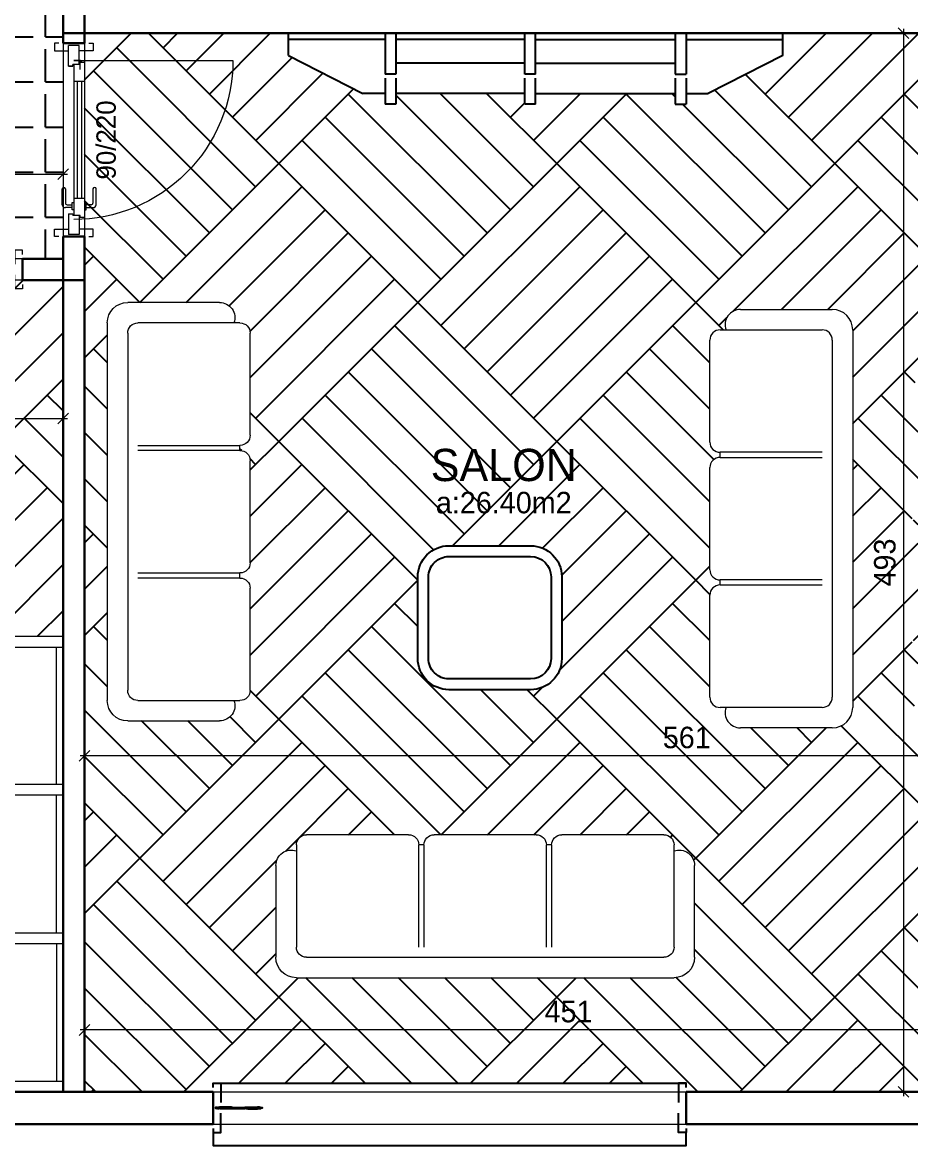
# Model space of a CAD drawing. Header units: centimetres. Extents: x 562865 to 1310255, y -148070 to 32737.
# Drawn here: x 618204 to 618617, y 17065 to 17588 of the extents above; entities that cross this region are included whole.
import ezdxf
from ezdxf.enums import TextEntityAlignment as Align

# ---------------------------------------------------------------- set-up
doc = ezdxf.new("R2010")
doc.units = ezdxf.units.CM
doc.header["$LTSCALE"] = 2.5
doc.layers.get('0').update_dxf_attribs({"color": 86})
for name, color, linetype in [('alan', 7, 'Continuous'), ('kapi-yazi', 7, 'Continuous'), ('mahal', 7, 'Continuous'), ('pencere', 7, 'Continuous'), ('tarama', 173, 'Continuous')]:
    doc.layers.add(name, color=color, linetype=linetype)
for name, color, linetype, lineweight in [('DUVAR', 4, 'Continuous', 30), ('duvar-kesim', 7, 'Continuous', 0), ('GÖRÜNÜŞLER', 96, 'Continuous', 25), ('iç ölçü', 106, 'Continuous', 18), ('kapi', 9, 'Continuous', 0)]:
    doc.layers.add(name, color=color, linetype=linetype, lineweight=lineweight)
doc.styles.add('PINAR', font='comic.ttf')
doc.dimstyles.new('TEMİZ ÖLÇÜ', dxfattribs={"dimtxt": 10, "dimasz": 5, "dimexe": 1.8, "dimexo": 0.625, "dimgap": 3, "dimtad": 1, "dimdec": 0, "dimrnd": 0.5, "dimzin": 1, "dimdsep": 46, "dimtxsty": 'PINAR', "dimblk": 'OBLIQUE', "dimcen": 0.9, "dimdle": 2, "dimclrd": 256, "dimclre": 256, "dimclrt": 7, "dimadec": 0, "dimazin": 0, "dimtfac": 1, "dimtdec": 0, "dimtofl": 0, "dimtmove": 2, "dimatfit": 2, "dimfxl": 10, "dimfxlon": 1, "dimlwd": -1, "dimlwe": -1, "dimarcsym": 0})
pattern_1 = [(135, (0, 0), (-129.315688, 1e-14), [91.44, -91.44]), (135, (10.78, 10.78), (-129.315688, 1e-14), [91.44, -91.44]), (135, (21.55, 21.55), (-129.315688, 1e-14), [91.44, -91.44]), (135, (32.33, 32.33), (-129.315688, 1e-14), [91.44, -91.44]), (135, (43.105, 43.105), (-129.315688, 1e-14), [91.44, -91.44]), (135, (53.88, 53.88), (-129.315688, 1e-14), [91.44, -91.44]), (135, (64.66, 64.66), (-129.315688, 1e-14), [91.44, -91.44]), (45, (-64.66, 64.66), (129.315688, -1e-14), [91.44, -91.44]), (45, (-75.43, 75.43), (129.315688, -1e-14), [91.44, -91.44]), (45, (-86.21, 86.21), (129.315688, -1e-14), [91.44, -91.44]), (45, (-96.99, 96.99), (129.315688, -1e-14), [91.44, -91.44]), (45, (-107.76, 107.76), (129.315688, -1e-14), [91.44, -91.44]), (45, (-118.54, 118.54), (129.315688, -1e-14), [91.44, -91.44]), (45, (-129.32, 129.32), (129.315688, -1e-14), [91.44, -91.44])]

# ---------------------------------------------------------------- blocks, each defined once
blk = doc.blocks.new('_Oblique')
at = {"color": 0, "linetype": 'ByBlock', "lineweight": -2}
blk.add_line((-0.5, -0.5), (0.5, 0.5), dxfattribs=at)
blk = doc.blocks.new('*D1253')
at = {"layer": 'Defpoints', "color": 0}
for p in [(618007.67, 17402.65), (618222.67, 17403.73), (618222.67, 17402.65)]:
    blk.add_point(p, dxfattribs=at)
at = {"layer": 'iç ölçü'}
for p, q in [((618005.67, 17403.73), (618224.67, 17403.73)), ((618007.67, 17403.28), (618007.67, 17405.53)), ((618222.67, 17403.28), (618222.67, 17405.53))]:
    blk.add_line(p, q, dxfattribs=at)
at = {"layer": 'iç ölçü', "linetype": 'ByBlock', "xscale": 5, "yscale": 5, "zscale": 5, "rotation": 180}
blk.add_blockref('_Oblique', (618007.67, 17403.73), dxfattribs=at)
at = {"layer": 'iç ölçü', "linetype": 'ByBlock', "xscale": 5, "yscale": 5, "zscale": 5}
blk.add_blockref('_Oblique', (618222.67, 17403.73), dxfattribs=at)
at = {"layer": 'iç ölçü', "color": 7, "insert": (618115.17, 17412.22), "char_height": 10, "attachment_point": 5, "style": 'PINAR'}
blk.add_mtext('215', dxfattribs=at)
blk = doc.blocks.new('fm-door1')
at = {"linetype": 'Continuous'}
for p, q in [((0, 25), (0, -25)), ((100, 25), (0, 25)), ((79.7, 31.8), (79.7, -0.3)), ((84, 27.6), (127.8, 27.6)), ((90, 50), (910, 50)), ((90, 50), (90, 30)), ((100, 30), (90, 30)), ((100, 30), (100, -5)), ((100, 30), (100, -5)), ((100, 0), (900, 0)), ((190, 50), (190, 0)), ((810, 50), (810, 0)), ((910, 30), (900, 30)), ((900, 30), (900, -5)), ((900, 25), (1000, 25)), ((910, 50), (910, 30)), ((1000, 25), (1000, -25)), ((110, -25), (0, -25)), ((100, -5), (110, -5)), ((110, -5), (100, -5)), ((110, -5), (110, -25)), ((110, -25), (110, -5)), ((890, -25), (890, -5)), ((890, -5), (900, -5)), ((890, -25), (1000, -25))]:
    blk.add_line(p, q, dxfattribs=at)
at = {"color": 8, "linetype": 'Continuous'}
for p, q in [((190, 35), (810, 35)), ((190, 15), (810, 15))]:
    blk.add_line(p, q, dxfattribs=at)
at = {"linetype": 'Continuous'}
for points in [[(857.6, 58.1), (857.6, 88.9, 0.414214), (842.4, 104.1), (758.6, 104.1, 1), (758.6, 88.9), (834.8, 88.9, -0.414214), (842.4, 81.3), (842.4, 58.1)], [(857.6, -8.1), (857.6, -38.9, -0.414214), (842.4, -54.1), (758.6, -54.1, -1), (758.6, -38.9), (834.8, -38.9, 0.414214), (842.4, -31.3), (842.4, -8.1)]]:
    blk.add_lwpolyline(points, format="xyb", dxfattribs=at)
for points in [[(869, 50), (869, 58.1), (831, 58.1), (831, 50)], [(869, 0), (869, -8.1), (831, -8.1), (831, 0)]]:
    blk.add_lwpolyline(points, dxfattribs=at)
blk.add_circle((84, 31.8), 4.26, dxfattribs=at)
blk = doc.blocks.new('*D1262')
at = {"layer": 'Defpoints', "color": 0}
for p in [(618007.67, 17536.61), (618222.67, 17533.32), (618222.67, 17517.41)]:
    blk.add_point(p, dxfattribs=at)
at = {"layer": 'iç ölçü'}
for p, q in [((618007.67, 17527.41), (618007.67, 17515.61)), ((618222.67, 17527.41), (618222.67, 17515.61)), ((618005.67, 17517.41), (618224.67, 17517.41))]:
    blk.add_line(p, q, dxfattribs=at)
at = {"layer": 'iç ölçü', "linetype": 'ByBlock', "xscale": 5, "yscale": 5, "zscale": 5, "rotation": 180}
blk.add_blockref('_Oblique', (618007.67, 17517.41), dxfattribs=at)
at = {"layer": 'iç ölçü', "linetype": 'ByBlock', "xscale": 5, "yscale": 5, "zscale": 5}
blk.add_blockref('_Oblique', (618222.67, 17517.41), dxfattribs=at)
at = {"layer": 'iç ölçü', "color": 7, "insert": (618115.17, 17525.89), "char_height": 10, "attachment_point": 5, "style": 'PINAR'}
blk.add_mtext('215', dxfattribs=at)
blk = doc.blocks.new('A$C355D1F9A')
for p, q in [((0, 0), (0, 212)), ((56, 212), (0, 212)), ((51, 212), (51, 0)), ((56, 176), (56, 212)), ((51, 207), (0, 207)), ((3, 143), (3, 207)), ((51, 176), (56, 176)), ((51, 174), (56, 174)), ((56, 141.5), (56, 174)), ((51, 143), (0, 143)), ((51, 141.5), (56, 141.5)), ((51, 138), (0, 138)), ((3, 138), (3, 74)), ((51, 139.5), (56, 139.5)), ((56, 139.5), (56, 107)), ((51, 107), (56, 107)), ((51, 105), (56, 105)), ((56, 105), (56, 72.5)), ((0, 74), (51, 74)), ((0, 69), (51, 69)), ((3, 69), (3, 5)), ((51, 72.5), (56, 72.5)), ((51, 70.5), (56, 70.5)), ((56, 70.5), (56, 38)), ((51, 38), (56, 38)), ((51, 36), (56, 36)), ((56, 36), (56, 0)), ((51, 5), (0, 5)), ((56, 0), (0, 0))]:
    blk.add_line(p, q)
blk = doc.blocks.new('*D1299')
at = {"layer": 'Defpoints', "color": 0}
for p in [(618552.73, 17583.01), (618577.32, 17090.3), (618613.63, 17090.3)]:
    blk.add_point(p, dxfattribs=at)
at = {"layer": 'iç ölçü'}
for p, q in [((618613.63, 17585.01), (618613.63, 17088.3)), ((618603.63, 17583.01), (618615.43, 17583.01)), ((618603.63, 17090.3), (618615.43, 17090.3))]:
    blk.add_line(p, q, dxfattribs=at)
at = {"layer": 'iç ölçü', "linetype": 'ByBlock', "xscale": 5, "yscale": 5, "zscale": 5}
for p, rotation in [((618613.63, 17583.01), 90), ((618613.63, 17090.3), 270)]:
    blk.add_blockref('_Oblique', p, dxfattribs=dict(at, rotation=rotation))
at = {"layer": 'iç ölçü', "color": 7, "insert": (618605.03, 17336.66), "char_height": 10, "attachment_point": 5, "rotation": 90, "style": 'PINAR'}
blk.add_mtext('493', dxfattribs=at)
blk = doc.blocks.new('*D1300')
at = {"layer": 'Defpoints', "color": 0}
for p in [(618792.99, 17315.69), (618232.67, 17272.39), (618232.67, 17246.64)]:
    blk.add_point(p, dxfattribs=at)
at = {"layer": 'iç ölçü'}
for p, q in [((618232.67, 17256.64), (618232.67, 17244.84)), ((618792.99, 17256.64), (618792.99, 17244.84)), ((618794.99, 17246.64), (618230.67, 17246.64))]:
    blk.add_line(p, q, dxfattribs=at)
at = {"layer": 'iç ölçü', "linetype": 'ByBlock', "xscale": 5, "yscale": 5, "zscale": 5, "rotation": 180}
blk.add_blockref('_Oblique', (618232.67, 17246.64), dxfattribs=at)
at = {"layer": 'iç ölçü', "linetype": 'ByBlock', "xscale": 5, "yscale": 5, "zscale": 5}
blk.add_blockref('_Oblique', (618792.99, 17246.64), dxfattribs=at)
at = {"layer": 'iç ölçü', "color": 7, "insert": (618512.83, 17255.16), "char_height": 10, "attachment_point": 5, "style": 'PINAR'}
blk.add_mtext('561', dxfattribs=at)
blk = doc.blocks.new('*D1302')
at = {"layer": 'Defpoints', "color": 0}
for p in [(618232.67, 17137.8), (618682.99, 17137.8), (618232.67, 17119.08)]:
    blk.add_point(p, dxfattribs=at)
at = {"layer": 'iç ölçü'}
for p, q in [((618232.67, 17129.08), (618232.67, 17117.28)), ((618682.99, 17129.08), (618682.99, 17117.28)), ((618684.99, 17119.08), (618230.67, 17119.08))]:
    blk.add_line(p, q, dxfattribs=at)
at = {"layer": 'iç ölçü', "linetype": 'ByBlock', "xscale": 5, "yscale": 5, "zscale": 5, "rotation": 180}
blk.add_blockref('_Oblique', (618232.67, 17119.08), dxfattribs=at)
at = {"layer": 'iç ölçü', "linetype": 'ByBlock', "xscale": 5, "yscale": 5, "zscale": 5}
blk.add_blockref('_Oblique', (618682.99, 17119.08), dxfattribs=at)
at = {"layer": 'iç ölçü', "color": 7, "insert": (618457.83, 17127.58), "char_height": 10, "attachment_point": 5, "style": 'PINAR'}
blk.add_mtext('451', dxfattribs=at)
blk = doc.blocks.new('A$C3A3D5CC0')
at = {"color": 33}
for p, q in [((9.5, 194.75), (52.25, 194.75)), ((0, 9.5), (0, 185.25)), ((52.25, 0), (9.5, 0))]:
    blk.add_line(p, q, dxfattribs=at)
for p, q in [((14.25, 185.25), (61.75, 185.25)), ((9.5, 14.25), (9.5, 180.5)), ((66.5, 180.5), (66.5, 133)), ((61.75, 128.25), (14.25, 128.25)), ((14.25, 125.87), (61.75, 125.87)), ((61.75, 128.25), (61.75, 125.87)), ((66.5, 121.12), (66.5, 73.62)), ((61.75, 68.87), (14.25, 68.87)), ((61.75, 68.87), (61.75, 66.5)), ((14.25, 66.5), (61.75, 66.5)), ((9.5, 14.25), (9.5, 61.75)), ((66.5, 61.75), (66.5, 14.25)), ((61.75, 9.5), (14.25, 9.5))]:
    blk.add_line(p, q)
for centre, radius, start, end in [((9.5, 185.25), 9.5, 90, 180), ((52.25, 187.62), 7.12, 340.5288, 90), ((9.5, 9.5), 9.5, 180, 270), ((52.25, 7.12), 7.12, 270, 19.4712)]:
    blk.add_arc(centre, radius, start, end, dxfattribs=at)
for centre, start, end in [((14.25, 180.5), 90, 180), ((61.75, 180.5), 360, 90), ((61.75, 133), 270, 0), ((61.75, 121.12), 360, 90), ((61.75, 73.62), 270, 0), ((61.75, 61.75), 360, 90), ((14.25, 14.25), 180, 270), ((61.75, 14.25), 270, 0)]:
    blk.add_arc(centre, 4.75, start, end)
blk = doc.blocks.new('fm-win3')
at = {"color": 8, "linetype": 'Continuous'}
for p, q in [((16.9, 0.3), (16.9, -0.9)), ((56, 0.3), (16.9, 0.3)), ((17.9, 0.3), (17.9, -0.9)), ((55, 0.3), (55, -0.9)), ((56, 0.3), (56, -0.9)), ((65.6, 1.4), (65.6, 0.2)), ((65.6, 1.4), (114.3, 1.4)), ((65.6, 0.2), (114.3, 0.2)), ((66.6, 1.4), (66.6, 0.2)), ((67.4, 3), (112.5, 3)), ((113.3, 1.4), (113.3, 0.2)), ((114.3, 1.4), (114.3, 0.2)), ((123.9, 0.3), (123.9, -0.9)), ((123.9, 0.3), (163.2, 0.3)), ((124.9, 0.3), (124.9, -0.9)), ((162.2, 0.3), (162.2, -0.9)), ((163.2, 0.3), (163.2, -0.9)), ((56, -0.9), (16.9, -0.9)), ((54.5, -3.3), (18.4, -3.3)), ((67.5, -1.8), (112.3, -1.8)), ((123.9, -0.9), (163.2, -0.9)), ((125.4, -3.3), (161.6, -3.3))]:
    blk.add_line(p, q, dxfattribs=at)
at = {"linetype": 'Continuous'}
for points in [[(7, -1.8), (0, -1.8), (0, 1.8), (7, 1.8)], [(11, 0.7), (11.3, 0.7), (11.3, 1), (11, 1), (11, 2), (12.2, 2), (12.2, 2.7), (12.8, 2.7), (12.9, 2), (13.2, 2), (13, 3), (5.6, 3), (5.4, 2), (5.8, 2), (5.9, 2.7), (6.4, 2.7), (6.4, 2), (7.7, 2), (7.7, 1), (7.4, 1), (7.4, 0.7), (7.7, 0.7), (7.7, 0.2), (7.4, 0.2), (7.4, -0.1), (7.7, -0.1), (7.7, -1.7), (7.4, -1.7), (7.4, -2), (11.3, -2), (11.3, -1.7), (11, -1.7), (11, -0.1), (11.3, -0.1), (11.3, 0.2), (11, 0.2)], [(16.1, -1.4), (16.4, -1.4), (16.4, -1.2), (16.1, -1.2), (16.1, 0.9), (16.9, 0.9), (16.9, 1.6), (17.4, 1.6), (17.5, 0.9), (17.9, 0.9), (17.7, 1.9), (12.8, 1.9), (12.8, 1.6), (12.9, 1.6), (12.9, 0.8), (12.1, 0.8), (12.1, -0.2), (13.1, -0.2), (13.1, -1.8), (12.1, -1.8), (12.1, -2.3), (10.5, -2.3), (10.5, -3.5), (16.4, -3.5), (16.4, -3.2), (16.1, -3.2)], [(56.8, -1.2), (56.8, 0.9), (56, 0.9), (56, 1.6), (55.4, 1.6), (55.3, 0.9), (55, 0.9), (55.2, 1.9), (60.1, 1.9), (60.1, 1.6), (60, 1.6), (60, 0.8), (60.8, 0.8), (60.8, -0.2), (59.8, -0.2), (59.8, -1.8), (60.8, -1.8), (60.8, -2.3), (62.4, -2.3), (62.4, -3.5), (56.5, -3.5), (56.5, -3.2), (56.8, -3.2), (56.8, -1.4), (56.5, -1.4), (56.5, -1.2)], [(62.1, -1.7), (62.1, -0.1), (61.8, -0.1), (61.8, 0.2), (62.1, 0.2), (62.1, 0.7), (61.8, 0.7), (61.8, 1), (62.1, 1), (62.1, 2), (60.8, 2), (60.8, 2.7), (60.2, 2.7), (60.1, 2), (59.8, 2), (60, 3), (67.1, 3), (67.3, 2), (67, 2), (66.9, 2.7), (66.3, 2.7), (66.3, 2), (65.1, 2), (65.1, 1), (65.4, 1), (65.4, 0.7), (65.1, 0.7), (65.1, 0.2), (65.4, 0.2), (65.4, -0.1), (65.1, -0.1), (65.1, -1.7), (65.4, -1.7), (65.4, -2), (61.8, -2), (61.8, -1.7)], [(118, 2), (119.2, 2), (119.2, 2.7), (119.8, 2.7), (119.9, 2), (120.2, 2), (120, 3), (112.8, 3), (112.6, 2), (112.9, 2), (113, 2.7), (113.5, 2.7), (113.5, 2), (114.7, 2), (114.7, 1), (114.4, 1), (114.4, 0.7), (114.7, 0.7), (114.7, 0.2), (114.4, 0.2), (114.4, -0.1), (114.7, -0.1), (114.7, -1.7), (114.4, -1.7), (114.4, -2), (118.3, -2), (118.3, -1.7), (118, -1.7), (118, -0.1), (118.3, -0.1), (118.3, 0.2), (118, 0.2), (118, 0.7), (118.3, 0.7), (118.3, 1), (118, 1)], [(123.1, -1.2), (123.1, 0.9), (123.9, 0.9), (123.9, 1.6), (124.4, 1.6), (124.5, 0.9), (124.9, 0.9), (124.7, 1.9), (119.8, 1.9), (119.8, 1.6), (119.9, 1.6), (119.9, 0.8), (119.1, 0.8), (119.1, -0.2), (120.1, -0.2), (120.1, -1.8), (119.1, -1.8), (119.1, -2.3), (117.5, -2.3), (117.5, -3.5), (123.4, -3.5), (123.4, -3.2), (123.1, -3.2), (123.1, -1.4), (123.4, -1.4), (123.4, -1.2)], [(164, -1.4), (163.7, -1.4), (163.7, -1.2), (164, -1.2), (164, 0.9), (163.1, 0.9), (163.1, 1.6), (162.6, 1.6), (162.5, 0.9), (162.2, 0.9), (162.4, 1.9), (167.3, 1.9), (167.3, 1.6), (167.2, 1.6), (167.2, 0.8), (168, 0.8), (168, -0.2), (167, -0.2), (167, -1.8), (168, -1.8), (168, -2.3), (169.5, -2.3), (169.5, -3.5), (163.7, -3.5), (163.7, -3.2), (164, -3.2)], [(169, 0.7), (168.7, 0.7), (168.7, 1), (169, 1), (169, 2), (167.8, 2), (167.8, 2.7), (167.2, 2.7), (167.1, 2), (166.8, 2), (167, 3), (174.4, 3), (174.6, 2), (174.2, 2), (174.1, 2.7), (173.6, 2.7), (173.6, 2), (172.3, 2), (172.3, 1), (172.6, 1), (172.6, 0.7), (172.3, 0.7), (172.3, 0.2), (172.6, 0.2), (172.6, -0.1), (172.3, -0.1), (172.3, -1.7), (172.6, -1.7), (172.6, -2), (168.7, -2), (168.7, -1.7), (169, -1.7), (169, -0.1), (168.7, -0.1), (168.7, 0.2), (169, 0.2)], [(173, -1.8), (180, -1.8), (180, 1.8), (173, 1.8)]]:
    blk.add_lwpolyline(points, close=True, dxfattribs=at)
at = {"color": 8, "linetype": 'Continuous'}
for points in [[(56.4, 1.9), (54.6, 3.7), (18.2, 3.7), (16.4, 1.9)], [(123.4, 1.9), (125.2, 3.7), (161.8, 3.7), (163.6, 1.9)]]:
    blk.add_lwpolyline(points, dxfattribs=at)
for points in [[(16.2, -2.4), (16.5, -2.4), (16.5, -3.3), (18.2, -3.3), (18.2, -1.6), (17.9, -1.6), (17.9, -2.1), (17.4, -2.1), (17.4, -1.6), (17.1, -1.6), (17.1, -2.1), (16.3, -2.1), (16.3, -1.6), (16.2, -1.6)], [(56.7, -2.4), (56.4, -2.4), (56.4, -3.3), (54.7, -3.3), (54.7, -1.6), (55, -1.6), (55, -2.1), (55.5, -2.1), (55.5, -1.6), (55.8, -1.6), (55.8, -2.1), (56.6, -2.1), (56.6, -1.6), (56.7, -1.6)], [(65.5, -1.4), (65.5, -1.8), (67.2, -1.8), (67.2, -0.4), (66.9, -0.4), (66.9, -0.9), (66.4, -0.9), (66.4, -0.4), (66.1, -0.4), (66.1, -1.1), (65.3, -1.1), (65.3, -0.4), (65.2, -0.4), (65.2, -1.4)], [(114.3, -1.4), (114.3, -1.8), (112.6, -1.8), (112.6, -0.4), (112.9, -0.4), (112.9, -0.9), (113.4, -0.9), (113.4, -0.4), (113.7, -0.4), (113.7, -1.1), (114.5, -1.1), (114.5, -0.4), (114.6, -0.4), (114.6, -1.4)], [(123.2, -2.4), (123.5, -2.4), (123.5, -3.3), (125.2, -3.3), (125.2, -1.6), (124.9, -1.6), (124.9, -2.1), (124.4, -2.1), (124.4, -1.6), (124.1, -1.6), (124.1, -2.1), (123.3, -2.1), (123.3, -1.6), (123.2, -1.6)], [(163.9, -2.4), (163.6, -2.4), (163.6, -3.3), (161.9, -3.3), (161.9, -1.6), (162.2, -1.6), (162.2, -2.1), (162.7, -2.1), (162.7, -1.6), (163, -1.6), (163, -2.1), (163.8, -2.1), (163.8, -1.6), (163.9, -1.6)]]:
    blk.add_lwpolyline(points, close=True, dxfattribs=at)
blk = doc.blocks.new('A$C632D768A')
at = {"color": 33}
for p, q in [((22.62, 230), (5, 195.38)), ((22.62, 230), (33, 230)), ((30, 185), (30, 230)), ((33, 180), (33, 230)), ((5, 185), (5, 195.38)), ((33, 50), (33, 185)), ((5, 115), (5, 180)), ((30, 115), (30, 180)), ((33, 115), (33, 110)), ((5, 110), (5, 50)), ((30, 110), (30, 50)), ((33, 50), (33, 0)), ((5, 45), (5, 34.62)), ((30, 45), (30, 0)), ((22.62, 0), (5, 34.62)), ((22.62, 0), (33, 0))]:
    blk.add_line(p, q, dxfattribs=at)
for p, q in [((12, 185), (0, 185)), ((0, 180), (0, 185)), ((33, 185), (14, 185)), ((14, 180), (14, 185)), ((12, 180), (0, 180)), ((33, 180), (14, 180)), ((19, 115), (19, 180)), ((0, 115), (12, 115)), ((0, 115), (0, 110)), ((14, 115), (33, 115)), ((14, 115), (14, 110)), ((0, 110), (12, 110)), ((14, 110), (33, 110)), ((19, 110), (19, 50)), ((0, 50), (0, 45)), ((12, 50), (0, 50)), ((14, 50), (14, 45)), ((33, 50), (14, 50)), ((12, 45), (0, 45)), ((33, 45), (14, 45))]:
    blk.add_line(p, q)

msp = doc.modelspace()

# ---------------------------------------------------------------- hatches: boundary and pattern name
at = {"layer": 'tarama'}
h = msp.add_hatch(dxfattribs=at)
h.set_pattern_fill('ANGLE,_O', color=256, scale=3)
h.set_pattern_definition([(0, (0, 0), (0, 20.955), [15.24, -5.715]), (90, (0, 0), (-20.955, 1e-15), [15.24, -5.715])])
h.paths.add_polyline_path([(618222.67, 17838.9), (618222.67, 18008.01), (618194.36, 18008.01), (618104.36, 18008.01), (618082.67, 18008.01), (618082.67, 17983.01), (618082.67, 17973.47), (618082.67, 17873.47), (618082.67, 17853.01), (618082.67, 17813.01), (618007.67, 17813.01), (618007.67, 17776.16), (618007.67, 17696.16), (618007.67, 17588.01), (618007.67, 17574.57), (618007.67, 17484.57), (618007.67, 17478.01), (618113.77, 17478.01), (618203.77, 17478.01), (618222.67, 17478.01), (618222.67, 17488.32), (618222.67, 17578.32), (618222.67, 17748.9)])
h.paths.add_polyline_path([(618100.33, 17895.82), (618100.33, 17951.11), (618084.63, 17951.11), (618084.63, 17895.82)], flags=24)
h.paths.add_polyline_path([(618101.28, 17652.68), (618172.48, 17652.68), (618172.48, 17669.76), (618101.28, 17669.76)], flags=24)
h.paths.add_polyline_path([(618096.59, 17666.04), (618177.17, 17666.04), (618177.17, 17691.98), (618096.59, 17691.98)], flags=24)
h.paths.add_polyline_path([(618101.97, 17742.15), (618128.36, 17742.15), (618128.36, 17721.18), (618101.97, 17721.18)], flags=24)
h.paths.add_polyline_path([(618047.97, 17651.15), (618047.97, 17679.88), (618068.86, 17679.88), (618068.86, 17651.15)], flags=24)
h.paths.add_polyline_path([(618101.97, 17536.38), (618128.36, 17536.38), (618128.36, 17515.41), (618101.97, 17515.41)], flags=24)
h = msp.add_hatch(dxfattribs=at)
h.set_pattern_fill('AR-PARQ1,_O', color=1, scale=0.3, angle=45)
h.set_pattern_definition(pattern_1)
h.paths.add_polyline_path([(618788.99, 17510.65), (618792.99, 17510.65), (618792.99, 17514.15), (618792.99, 17583.01), (618557.49, 17583.01), (618557.49, 17572.63), (618522.87, 17555.01), (618512.49, 17555.01), (618512.49, 17550.01), (618507.49, 17550.01), (618507.49, 17555.01), (618442.49, 17555.01), (618442.49, 17550.01), (618437.49, 17550.01), (618437.49, 17555.01), (618377.49, 17555.01), (618377.49, 17550.01), (618372.49, 17550.01), (618372.49, 17555.01), (618362.1, 17555.01), (618327.49, 17572.63), (618327.49, 17583.01), (618232.67, 17583.01), (618232.67, 17578.32), (618232.67, 17488.32), (618232.67, 17090.3), (618292.54, 17090.3), (618296.04, 17090.3), (618296.04, 17094.3), (618509.04, 17094.3), (618509.04, 17090.3), (618512.54, 17090.3), (618682.99, 17090.3), (618682.99, 17097.84), (618682.99, 17177.84), (618682.99, 17200.3), (618792.99, 17200.3), (618792.99, 17294.15), (618792.99, 17297.65), (618788.99, 17297.65)])
h.paths.add_polyline_path([(618528.31, 17444.94), (618531.1, 17444.94, -0.517638), (618537.81, 17454.44), (618580.56, 17454.44, -0.414214), (618590.06, 17444.94), (618590.06, 17269.19, -0.414214), (618580.56, 17259.69), (618537.81, 17259.69, -0.517638), (618531.1, 17269.19), (618528.31, 17269.19, -0.414214), (618523.56, 17273.94), (618523.56, 17321.44, -0.414214), (618528.31, 17326.19), (618528.31, 17328.56, -0.414214), (618523.56, 17333.31), (618523.56, 17380.81, -0.414214), (618528.31, 17385.56), (618528.31, 17387.94, -0.414214), (618523.56, 17392.69), (618523.56, 17440.19, -0.414214)], flags=16)
h.paths.add_polyline_path([(618440.2, 17344.47, -0.415274), (618454.7, 17329.92), (618454.7, 17292.03, -0.415274), (618440.2, 17277.47), (618402.2, 17277.47, -0.414214), (618387.7, 17291.97), (618387.7, 17329.97, -0.414214), (618402.2, 17344.47)], flags=16)
h.paths.add_polyline_path([(618309.72, 17443.42), (618309.72, 17395.92, -0.414214), (618304.97, 17391.17), (618304.97, 17388.79, -0.414214), (618309.72, 17384.04), (618309.72, 17336.54, -0.414214), (618304.97, 17331.79), (618304.97, 17329.42, -0.414214), (618309.72, 17324.67), (618309.72, 17277.17, -0.414214), (618304.97, 17272.42), (618302.19, 17272.42, -0.517638), (618295.47, 17262.92), (618252.72, 17262.92, -0.414214), (618243.22, 17272.42), (618243.22, 17448.17, -0.414214), (618252.72, 17457.67), (618295.47, 17457.67, -0.517638), (618302.19, 17448.17), (618304.97, 17448.17, -0.414214)], flags=16)
h.paths.add_polyline_path([(618617.76, 17420.3), (618625.19, 17420.3), (618625.19, 17420.36), (618636.7, 17421.28), (618645.57, 17422.34), (618653.92, 17423.39), (618659.37, 17423.98), (618659.37, 17433.91), (618680.32, 17433.91), (618680.87, 17438.97), (618681.92, 17447.32), (618682.98, 17456.19), (618683.9, 17467.7), (618683.96, 17467.7), (618683.96, 17475.12), (618687.97, 17475.12), (618687.97, 17472.36), (618714.53, 17472.36), (618714.53, 17475.12), (618718.54, 17475.12), (618718.54, 17467.7), (618718.67, 17467.7), (618719.59, 17456.19), (618720.64, 17447.32), (618721.76, 17438.97), (618722.36, 17433.91), (618744.37, 17433.91), (618744.37, 17423.98), (618749.83, 17423.39), (618758.18, 17422.34), (618767.05, 17421.28), (618778.56, 17420.36), (618778.56, 17420.3), (618785.99, 17420.3), (618785.99, 17416.29), (618783.23, 17416.29), (618783.23, 17389.73), (618785.99, 17389.73), (618785.99, 17385.72), (618778.56, 17385.72), (618778.56, 17385.59), (618767.05, 17384.67), (618758.18, 17383.62), (618749.83, 17382.5), (618744.37, 17381.85), (618744.37, 17364.03), (618749.83, 17363.43), (618758.18, 17362.38), (618767.05, 17361.33), (618778.56, 17360.41), (618778.56, 17360.34), (618785.99, 17360.34), (618785.99, 17356.33), (618783.23, 17356.33), (618783.23, 17329.78), (618785.99, 17329.78), (618785.99, 17325.77), (618778.56, 17325.77), (618778.56, 17325.63), (618767.05, 17324.71), (618758.18, 17323.66), (618749.83, 17322.54), (618744.37, 17321.89), (618744.37, 17304.01), (618749.83, 17303.41), (618758.18, 17302.36), (618767.05, 17301.31), (618778.56, 17300.39), (618778.56, 17300.32), (618785.99, 17300.32), (618785.99, 17296.31), (618783.23, 17296.31), (618783.23, 17269.76), (618785.99, 17269.76), (618785.99, 17265.75), (618778.56, 17265.75), (618778.56, 17265.61), (618767.05, 17264.69), (618758.18, 17263.64), (618749.83, 17262.53), (618744.37, 17261.88), (618744.37, 17253.91), (618722.36, 17253.91), (618721.76, 17248.85), (618720.64, 17240.5), (618719.59, 17231.63), (618718.67, 17220.12), (618718.54, 17220.12), (618718.54, 17212.7), (618714.53, 17212.7), (618714.53, 17215.46), (618687.97, 17215.46), (618687.97, 17212.7), (618683.96, 17212.7), (618683.96, 17220.12), (618683.9, 17220.12), (618682.98, 17231.63), (618681.92, 17240.5), (618680.87, 17248.85), (618680.32, 17253.91), (618659.37, 17253.91), (618659.37, 17261.88), (618653.92, 17262.53), (618645.57, 17263.64), (618636.7, 17264.69), (618625.19, 17265.61), (618625.19, 17265.75), (618617.76, 17265.75), (618617.76, 17269.76), (618620.52, 17269.76), (618620.52, 17296.31), (618617.76, 17296.31), (618617.76, 17300.32), (618625.19, 17300.32), (618625.19, 17300.39), (618636.7, 17301.31), (618645.57, 17302.36), (618653.92, 17303.41), (618659.37, 17304.01), (618659.37, 17321.89), (618653.92, 17322.54), (618645.57, 17323.66), (618636.7, 17324.71), (618625.19, 17325.63), (618625.19, 17325.77), (618617.76, 17325.77), (618617.76, 17329.78), (618620.52, 17329.78), (618620.52, 17356.33), (618617.76, 17356.33), (618617.76, 17360.34), (618625.19, 17360.34), (618625.19, 17360.41), (618636.7, 17361.33), (618645.57, 17362.38), (618653.92, 17363.43), (618659.37, 17364.03), (618659.37, 17381.85), (618653.92, 17382.5), (618645.57, 17383.62), (618636.7, 17384.67), (618625.19, 17385.59), (618625.19, 17385.72), (618617.76, 17385.72), (618617.76, 17389.73), (618620.52, 17389.73), (618620.52, 17416.29), (618617.76, 17416.29)], flags=16)
h.paths.add_polyline_path([(618442.81, 17209.93, -0.414214), (618447.56, 17205.18), (618449.94, 17205.18, -0.414214), (618454.69, 17209.93), (618502.19, 17209.93, -0.414214), (618506.94, 17205.18), (618506.94, 17202.39, -0.517638), (618516.44, 17195.68), (618516.44, 17152.93, -0.414214), (618506.94, 17143.43), (618331.19, 17143.43, -0.414214), (618321.69, 17152.93), (618321.69, 17195.68, -0.517638), (618331.19, 17202.39), (618331.19, 17205.18, -0.414214), (618335.94, 17209.93), (618383.44, 17209.93, -0.414214), (618388.19, 17205.18), (618390.56, 17205.18, -0.414214), (618395.31, 17209.93)], flags=16)
h.paths.add_polyline_path([(618665.32, 17162.68), (618665.32, 17113), (618681.03, 17113), (618681.03, 17162.68)], flags=24)
h.paths.add_polyline_path([(618250.37, 17508.47), (618250.37, 17558.16), (618234.62, 17558.16), (618234.62, 17508.47)], flags=24)
h.paths.add_polyline_path([(618390.98, 17355.86), (618464.41, 17355.86), (618464.41, 17372.95), (618390.98, 17372.95)], flags=24)
h.paths.add_polyline_path([(618386.42, 17369.43), (618468.98, 17369.43), (618468.98, 17394.46), (618386.42, 17394.46)], flags=24)
h.paths.add_polyline_path([(618440.2, 17339.47, -0.415524), (618449.7, 17329.93), (618449.7, 17292.02, -0.415524), (618440.2, 17282.47), (618402.2, 17282.47, -0.414214), (618392.7, 17291.97), (618392.7, 17329.97, -0.414214), (618402.2, 17339.47)], flags=0)
h.paths.add_polyline_path([(618633.74, 17413.92), (618643.73, 17414.18), (618653.92, 17415.04), (618653.92, 17390.91), (618643.73, 17391.77), (618633.74, 17391.96)], flags=0)
h.paths.add_polyline_path([(618633.74, 17353.97), (618643.73, 17354.23), (618653.92, 17355.08), (618653.92, 17330.96), (618643.73, 17331.81), (618633.74, 17332.01)], flags=0)
h.paths.add_polyline_path([(618689.22, 17438.97), (618690.07, 17449.16), (618690.34, 17459.15), (618712.29, 17459.15), (618712.49, 17449.16), (618713.35, 17438.97)], flags=0)
h.paths.add_polyline_path([(618633.74, 17293.95), (618643.73, 17294.21), (618653.92, 17295.07), (618653.92, 17270.94), (618643.73, 17271.79), (618633.74, 17271.99)], flags=0)
h.paths.add_polyline_path([(618749.83, 17415.04), (618760.02, 17414.18), (618770.01, 17413.92), (618770.01, 17391.96), (618760.02, 17391.77), (618749.83, 17390.91)], flags=0)
h.paths.add_polyline_path([(618713.35, 17248.85), (618712.49, 17238.66), (618712.29, 17228.67), (618690.34, 17228.67), (618690.07, 17238.66), (618689.22, 17248.85)], flags=0)
h.paths.add_polyline_path([(618749.83, 17355.08), (618760.02, 17354.23), (618770.01, 17353.97), (618770.01, 17332.01), (618760.02, 17331.81), (618749.83, 17330.96)], flags=0)
h.paths.add_polyline_path([(618749.83, 17295.07), (618760.02, 17294.21), (618770.01, 17293.95), (618770.01, 17271.99), (618760.02, 17271.79), (618749.83, 17270.94)], flags=0)
h.paths.add_polyline_path([(618594.43, 17322.2), (618594.43, 17351.11), (618615.63, 17351.11), (618615.63, 17322.2)], flags=24)
h.paths.add_polyline_path([(618499.59, 17265.67), (618526.07, 17265.67), (618526.07, 17244.64), (618499.59, 17244.64)], flags=24)
h.paths.add_polyline_path([(618748.61, 17377.53), (618748.61, 17405.78), (618769.33, 17405.78), (618769.33, 17377.53)], flags=24)
h.paths.add_polyline_path([(618444.32, 17138.07), (618471.33, 17138.07), (618471.33, 17117.08), (618444.32, 17117.08)], flags=24)
h = msp.add_hatch(dxfattribs=at)
h.set_pattern_fill('AR-PARQ1,_O', color=1, scale=0.3, angle=45)
h.set_pattern_definition(pattern_1)
h.paths.add_polyline_path([(618222.67, 17468.01), (618203.77, 17468.01), (618113.77, 17468.01), (618098.67, 17468.01), (618098.67, 17268.01), (618007.67, 17268.01), (618007.67, 17229.97), (618062.67, 17229.97), (618062.67, 17129.97), (618007.67, 17129.97), (618007.67, 17090.3), (618038.21, 17090.3), (618041.71, 17090.3), (618041.71, 17094.3), (618154.71, 17094.3), (618154.71, 17090.3), (618158.21, 17090.3), (618166.67, 17090.3), (618166.67, 17126.3), (618171.67, 17126.3), (618171.67, 17128.3), (618166.67, 17128.3), (618166.67, 17160.8), (618171.67, 17160.8), (618171.67, 17162.8), (618166.67, 17162.8), (618166.67, 17195.3), (618171.67, 17195.3), (618171.67, 17197.3), (618166.67, 17197.3), (618166.67, 17229.8), (618171.67, 17229.8), (618171.67, 17231.8), (618166.67, 17231.8), (618166.67, 17264.3), (618171.67, 17264.3), (618171.67, 17266.3), (618166.67, 17266.3), (618166.67, 17302.3), (618222.67, 17302.3)])
h.paths.add_polyline_path([(618081.6, 17157.64), (618080.13, 17161.36, 0.680789), (618080.13, 17198.58), (618081.6, 17202.3, -0.680789)], flags=16)
h.paths.add_polyline_path([(618133.93, 17450.31), (618183.62, 17450.31), (618183.62, 17466.06), (618133.93, 17466.06)], flags=24)
h.paths.add_polyline_path([(618137.33, 17340.89), (618204.23, 17340.89), (618204.23, 17357.97), (618137.33, 17357.97)], flags=24)
h.paths.add_polyline_path([(618133.55, 17350.47), (618208.01, 17350.47), (618208.01, 17380.35), (618133.55, 17380.35)], flags=24)
h.paths.add_polyline_path([(618101.97, 17422.71), (618128.36, 17422.71), (618128.36, 17401.73), (618101.97, 17401.73)], flags=24)
h.paths.add_polyline_path([(618026.66, 17264.88), (618026.66, 17293.43), (618047.46, 17293.43), (618047.46, 17264.88)], flags=9)

# ---------------------------------------------------------------- linework, layer by layer
at = {"color": 33}
for points in [[(618387.7, 17329.97, -0.414214), (618402.2, 17344.47), (618440.2, 17344.47, -0.413154), (618454.7, 17330.03), (618454.7, 17291.92, -0.413154), (618440.2, 17277.47), (618402.2, 17277.47, -0.414214), (618387.7, 17291.97)], [(618392.7, 17329.97, -0.414214), (618402.2, 17339.47), (618440.2, 17339.47, -0.412904), (618449.7, 17330.02), (618449.7, 17291.93, -0.412904), (618440.2, 17282.47), (618402.2, 17282.47, -0.414214), (618392.7, 17291.97)]]:
    msp.add_lwpolyline(points, format="xyb", close=True, dxfattribs=at)
at = {"layer": 'DUVAR'}
for p, q in [((618222.67, 17748.9), (618222.67, 17578.32)), ((618232.67, 17748.9), (618232.67, 17578.32)), ((618222.67, 17583.01), (618792.99, 17583.01)), ((618222.67, 17578.32), (618232.67, 17578.32)), ((618222.67, 17488.32), (618222.67, 17090.3)), ((618222.67, 17488.32), (618232.67, 17488.32)), ((618232.67, 17488.32), (618232.67, 17090.3)), ((618203.77, 17478.01), (618222.67, 17478.01)), ((618203.77, 17478.01), (618203.77, 17468.01)), ((618203.77, 17468.01), (618232.67, 17468.01)), ((618158.21, 17090.3), (618292.54, 17090.3)), ((618292.54, 17090.3), (618292.54, 17075.3)), ((618512.54, 17090.3), (618682.99, 17090.3)), ((618512.54, 17090.3), (618512.54, 17075.3)), ((618158.21, 17075.3), (618292.54, 17075.3)), ((618512.54, 17075.3), (618807.99, 17075.3))]:
    msp.add_line(p, q, dxfattribs=at)
at = {"layer": 'duvar-kesim'}
for p, q in [((618222.67, 17578.32), (618222.67, 17488.32)), ((618232.67, 17578.32), (618232.67, 17488.32)), ((618203.77, 17478.01), (618113.77, 17478.01)), ((618203.77, 17468.01), (618113.77, 17468.01)), ((618292.54, 17090.3), (618512.54, 17090.3)), ((618292.54, 17075.3), (618512.54, 17075.3))]:
    msp.add_line(p, q, dxfattribs=at)
at = {"layer": 'kapi'}
for points in [[(618220.67, 17578.32), (618218.67, 17578.32), (618218.67, 17574.82), (618225.17, 17574.82)], [(618234.67, 17578.32), (618236.67, 17578.32), (618236.67, 17574.82), (618230.17, 17574.82)], [(618220.67, 17488.32), (618218.67, 17488.32), (618218.67, 17491.82), (618225.17, 17491.82)], [(618234.67, 17488.32), (618236.67, 17488.32), (618236.67, 17491.82), (618230.17, 17491.82)], [(618203.77, 17480.01), (618203.77, 17482.01), (618200.27, 17482.01), (618200.27, 17475.51)], [(618203.77, 17466.01), (618203.77, 17464.01), (618200.27, 17464.01), (618200.27, 17470.51)]]:
    msp.add_lwpolyline(points, dxfattribs=at)
msp.add_lwpolyline([(618227.67, 17570.32), (618301.67, 17570.32, -0.414214), (618227.67, 17496.32, -0.414214)], format="xyb", dxfattribs=at)
at = {"layer": 'pencere'}
for points in [[(618292.54, 17092.3), (618292.54, 17094.3), (618296.04, 17094.3), (618296.04, 17085.3)], [(618292.54, 17094.3), (618512.54, 17094.3)], [(618512.54, 17092.3), (618512.54, 17094.3), (618509.04, 17094.3), (618509.04, 17085.3)], [(618292.54, 17073.3), (618292.54, 17071.3), (618296.04, 17071.3), (618296.04, 17080.3)], [(618512.54, 17073.3), (618512.54, 17071.3), (618509.04, 17071.3), (618509.04, 17080.3)], [(618292.54, 17071.3), (618292.54, 17065.3), (618512.54, 17065.3), (618512.54, 17071.3)]]:
    msp.add_lwpolyline(points, dxfattribs=at)

# ---------------------------------------------------------------- block references
at = {"layer": 'GÖRÜNÜŞLER', "xscale": -1, "rotation": 270}
msp.add_blockref('A$C632D768A', (618327.49, 17550.01), dxfattribs=at)
at = {"layer": 'iç ölçü', "xscale": -1}
for p, rotation in [((618243.22, 17457.67), 180), ((618321.69, 17143.43), 270)]:
    msp.add_blockref('A$C3A3D5CC0', p, dxfattribs=dict(at, rotation=rotation))
at = {"layer": 'iç ölçü', "rotation": 180}
for name, p in [('A$C3A3D5CC0', (618590.06, 17454.44)), ('A$C355D1F9A', (618222.67, 17302.3))]:
    msp.add_blockref(name, p, dxfattribs=at)
at = {"layer": 'kapi', "xscale": 0.08800000000337604, "yscale": 0.09999999999854481, "zscale": 0.08800000000000001, "rotation": 270}
msp.add_blockref('fm-door1', (618227.67, 17577.32), dxfattribs=at)
at = {"layer": 'pencere', "xscale": 0.1211111111333594, "yscale": -0.09999999999854481, "zscale": 0.1211111111111112}
msp.add_blockref('fm-win3', (618293.54, 17082.8), dxfattribs=at)

# ---------------------------------------------------------------- texts
at = {"layer": 'alan', "style": 'PINAR'}
msp.add_text('a:26.40m2', height=10, dxfattribs=at).set_placement((618427.7, 17359.55), align=Align.CENTER)
at = {"layer": 'kapi-yazi', "style": 'PINAR'}
msp.add_text('90/220', height=9, rotation=90, dxfattribs=at).set_placement((618242.67, 17533.32), align=Align.MIDDLE_CENTER)
at = {"layer": 'mahal', "style": 'PINAR'}
msp.add_text('SALON', height=15, dxfattribs=at).set_placement((618427.7, 17374.55), align=Align.CENTER)

# ---------------------------------------------------------------- dimensions: what is measured, and where the dimension line sits
at = {"layer": 'iç ölçü'}
dim = msp.add_linear_dim(base=(618613.63, 17090.3), p1=(618552.73, 17583.01), p2=(618577.32, 17090.3), angle=90, dimstyle='TEMİZ ÖLÇÜ', override={"dimarcsym": 1}, dxfattribs=at)
dim.commit()
dim.dimension.update_dxf_attribs({"geometry": '*D1299', "text_midpoint": (618605.03, 17336.66)})
for base, p1, p2, picture, middle in [((618222.67, 17517.41), (618007.67, 17536.61), (618222.67, 17533.32), '*D1262', (618115.17, 17525.89)), ((618222.67, 17403.73), (618007.67, 17402.65), (618222.67, 17402.65), '*D1253', (618115.17, 17412.22)), ((618232.67, 17246.64), (618792.99, 17315.69), (618232.67, 17272.39), '*D1300', (618512.83, 17255.16)), ((618232.67, 17119.08), (618682.99, 17137.8), (618232.67, 17137.8), '*D1302', (618457.83, 17127.58))]:
    dim = msp.add_linear_dim(base=base, p1=p1, p2=p2, dimstyle='TEMİZ ÖLÇÜ', override={"dimarcsym": 1}, dxfattribs=at)
    dim.commit()
    dim.dimension.update_dxf_attribs({"geometry": picture, "text_midpoint": middle})

doc.saveas('drawing.dxf')
